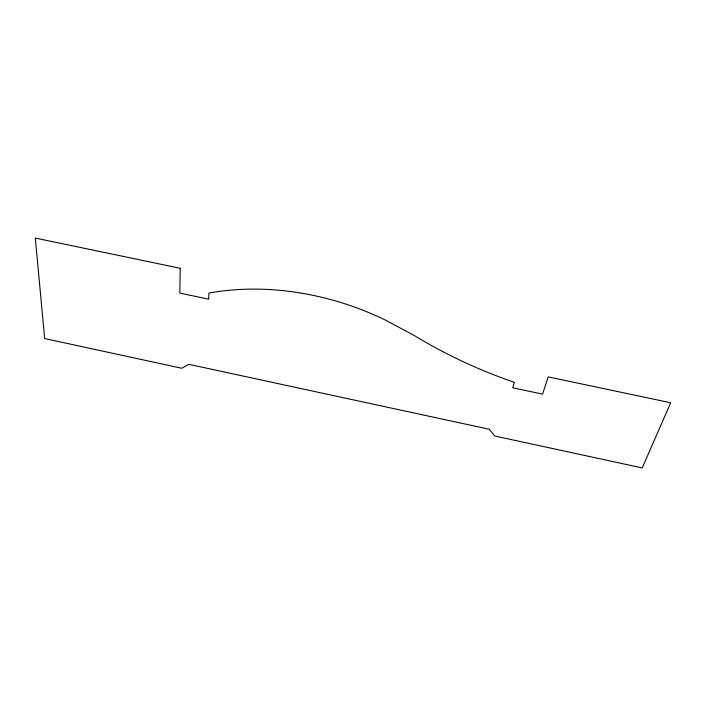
<?xml version="1.0" encoding="UTF-8"?>
<svg xmlns="http://www.w3.org/2000/svg" width="706" height="706" viewBox="0 0 706 706"><rect width="100%" height="100%" fill="white"/><g stroke="black" fill="none" stroke-linecap="round" stroke-linejoin="round"><path stroke-width="1.06" d="M180.224 268.289L179.836 293.096L208.667 299.167L208.905 293.069A219.487 154.817 18.1 0 1 385.908 320.347L413.76 335.218A797.365 627.043 -48.8 0 0 514.365 382.361L512.75 387.779L542.57 394.116L548.174 376.889L670.7 402.747L642.213 467.928L494.818 436.017L489.214 429.23L188.74 364.314L181.83 368.258L44.672 338.562L35.3 238.072L180.224 268.289"/></g></svg>
